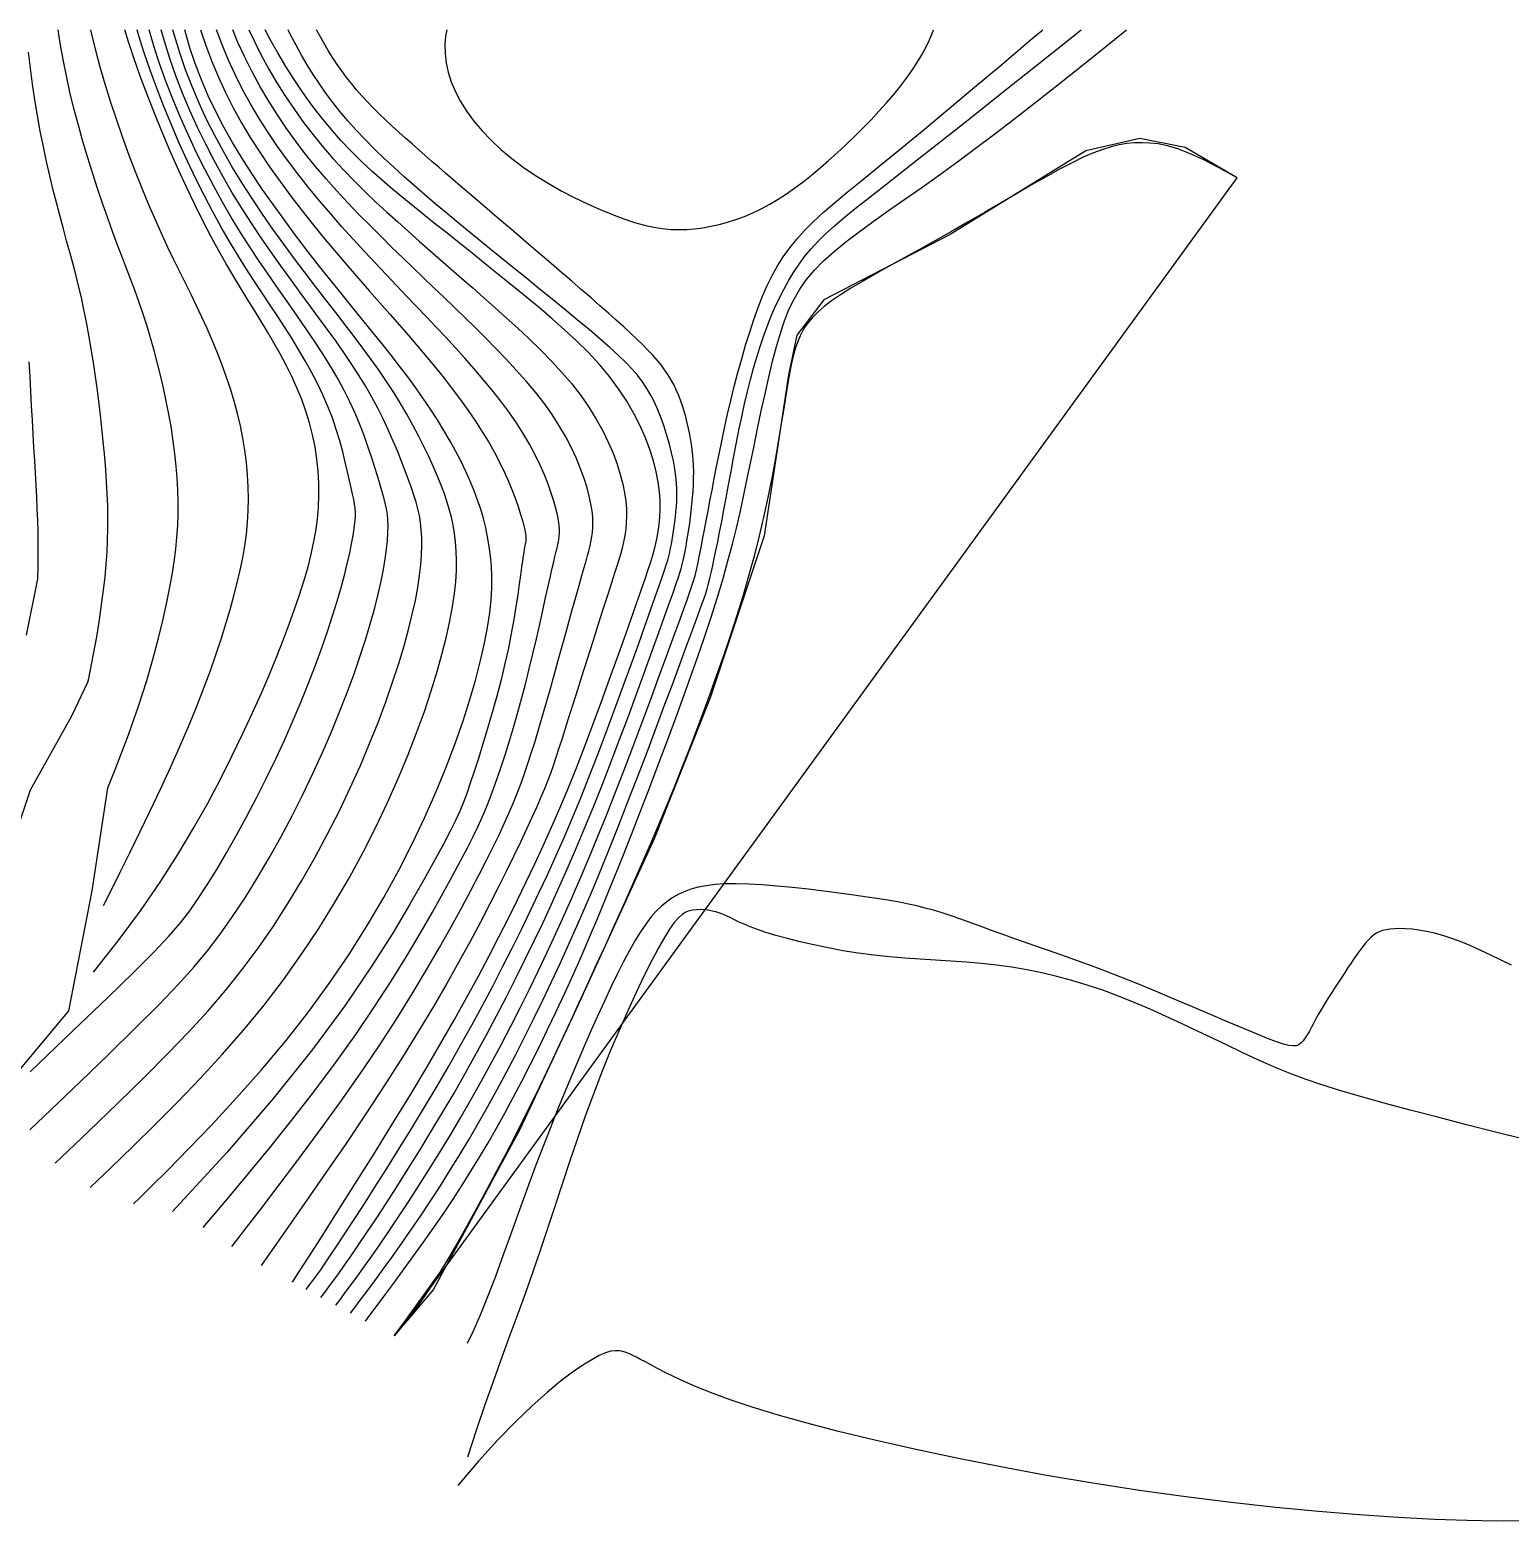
# Model space of a CAD drawing. Header units: metres. Extents: x -2219 to 517, y -3078 to 398.
# Drawn here: x 382 to 449.6, y 330.3 to 398.4 of the extents above; entities that cross this region are included whole.
import ezdxf

# ---------------------------------------------------------------- set-up
doc = ezdxf.new("R2010")
doc.units = ezdxf.units.M
doc.layers.add('TERRAIN_CONTOUR_1M', color=3, linetype='Continuous')
doc.layers.add('TERRAIN_CONTOUR_5M_SUPPLEMENT', color=4, linetype='Continuous')

msp = doc.modelspace()

# ---------------------------------------------------------------- linework, layer by layer
at = {"layer": 'TERRAIN_CONTOUR_1M'}
for points in [[(379.383, 348.324, 3), (383.79, 353.592, 3), (384.858, 359.073, 3), (385.57, 363.775, 3), (385.945, 364.697, 3), (386.514, 366.196, 3), (386.978, 367.514, 3), (387.351, 368.673, 3), (387.65, 369.696, 3), (387.89, 370.605, 3), (388.087, 371.424, 3), (388.254, 372.172, 3), (388.396, 372.862, 3), (388.513, 373.502, 3), (388.607, 374.101, 3), (388.679, 374.669, 3), (388.732, 375.216, 3), (388.766, 375.751, 3), (388.783, 376.282, 3), (388.784, 376.819, 3), (388.769, 377.362, 3), (388.74, 377.911, 3), (388.696, 378.468, 3), (388.637, 379.032, 3), (388.564, 379.603, 3), (388.476, 380.182, 3), (388.376, 380.768, 3), (388.261, 381.362, 3), (388.135, 381.96, 3), (387.997, 382.56, 3), (387.849, 383.156, 3), (387.692, 383.747, 3), (387.527, 384.328, 3), (387.355, 384.895, 3), (387.178, 385.446, 3), (386.995, 385.978, 3), (386.808, 386.498, 3), (386.616, 387.012, 3), (386.418, 387.529, 3), (386.215, 388.057, 3), (386.007, 388.603, 3), (385.792, 389.174, 3), (385.572, 389.778, 3), (385.345, 390.422, 3), (385.116, 391.1, 3), (384.886, 391.806, 3), (384.66, 392.534, 3), (384.44, 393.279, 3), (384.229, 394.032, 3), (384.03, 394.789, 3), (383.846, 395.543, 3), (383.681, 396.289, 3), (383.533, 397.032, 3), (383.402, 397.776, 3), (383.309, 398.382, 3)], [(382.016, 348.172, 7), (383.957, 350.027, 7), (385.555, 351.562, 7), (386.86, 352.833, 7), (387.922, 353.892, 7), (388.788, 354.794, 7), (389.509, 355.594, 7), (390.132, 356.344, 7), (390.707, 357.1, 7), (391.274, 357.904, 7), (391.838, 358.758, 7), (392.395, 359.654, 7), (392.941, 360.582, 7), (393.473, 361.533, 7), (393.986, 362.499, 7), (394.477, 363.47, 7), (394.941, 364.437, 7), (395.377, 365.392, 7), (395.782, 366.329, 7), (396.157, 367.244, 7), (396.501, 368.132, 7), (396.814, 368.988, 7), (397.097, 369.807, 7), (397.348, 370.585, 7), (397.569, 371.316, 7), (397.758, 371.997, 7), (397.918, 372.627, 7), (398.05, 373.209, 7), (398.157, 373.743, 7), (398.239, 374.229, 7), (398.3, 374.67, 7), (398.341, 375.066, 7), (398.364, 375.418, 7), (398.371, 375.729, 7), (398.362, 376.009, 7), (398.337, 376.269, 7), (398.298, 376.52, 7), (398.243, 376.773, 7), (398.174, 377.039, 7), (398.09, 377.33, 7), (397.992, 377.658, 7), (397.881, 378.029, 7), (397.754, 378.441, 7), (397.612, 378.887, 7), (397.452, 379.361, 7), (397.275, 379.857, 7), (397.078, 380.367, 7), (396.862, 380.885, 7), (396.624, 381.406, 7), (396.364, 381.923, 7), (396.084, 382.437, 7), (395.784, 382.951, 7), (395.466, 383.466, 7), (395.131, 383.984, 7), (394.782, 384.507, 7), (394.419, 385.038, 7), (394.044, 385.577, 7), (393.658, 386.128, 7), (393.263, 386.692, 7), (392.862, 387.272, 7), (392.455, 387.871, 7), (392.045, 388.491, 7), (391.634, 389.136, 7), (391.223, 389.807, 7), (390.815, 390.508, 7), (390.411, 391.239, 7), (390.014, 391.996, 7), (389.627, 392.775, 7), (389.254, 393.57, 7), (388.897, 394.376, 7), (388.56, 395.186, 7), (388.245, 395.997, 7), (387.956, 396.802, 7), (387.695, 397.597, 7), (387.461, 398.383, 7)], [(382.024, 350.813, 6), (383.998, 352.7, 6), (385.554, 354.195, 6), (386.758, 355.366, 6), (387.672, 356.28, 6), (388.361, 357.006, 6), (388.887, 357.609, 6), (389.314, 358.158, 6), (389.706, 358.72, 6), (390.115, 359.349, 6), (390.546, 360.048, 6), (390.992, 360.806, 6), (391.448, 361.612, 6), (391.908, 362.455, 6), (392.364, 363.325, 6), (392.81, 364.211, 6), (393.241, 365.102, 6), (393.65, 365.988, 6), (394.037, 366.863, 6), (394.4, 367.724, 6), (394.738, 368.564, 6), (395.052, 369.379, 6), (395.34, 370.165, 6), (395.601, 370.916, 6), (395.835, 371.627, 6), (396.041, 372.294, 6), (396.221, 372.917, 6), (396.376, 373.492, 6), (396.507, 374.019, 6), (396.616, 374.497, 6), (396.704, 374.925, 6), (396.773, 375.301, 6), (396.823, 375.624, 6), (396.857, 375.896, 6), (396.874, 376.128, 6), (396.877, 376.334, 6), (396.865, 376.528, 6), (396.838, 376.725, 6), (396.799, 376.938, 6), (396.747, 377.182, 6), (396.683, 377.47, 6), (396.608, 377.814, 6), (396.519, 378.209, 6), (396.416, 378.647, 6), (396.297, 379.119, 6), (396.16, 379.618, 6), (396.002, 380.135, 6), (395.824, 380.663, 6), (395.622, 381.193, 6), (395.396, 381.719, 6), (395.147, 382.24, 6), (394.877, 382.758, 6), (394.59, 383.273, 6), (394.286, 383.788, 6), (393.969, 384.303, 6), (393.64, 384.819, 6), (393.301, 385.338, 6), (392.956, 385.861, 6), (392.603, 386.394, 6), (392.245, 386.94, 6), (391.88, 387.506, 6), (391.51, 388.096, 6), (391.135, 388.717, 6), (390.755, 389.372, 6), (390.371, 390.068, 6), (389.983, 390.806, 6), (389.596, 391.582, 6), (389.213, 392.386, 6), (388.838, 393.21, 6), (388.476, 394.046, 6), (388.13, 394.884, 6), (387.805, 395.716, 6), (387.505, 396.534, 6), (387.233, 397.332, 6), (386.989, 398.11, 6), (386.912, 398.382, 6)], [(383.167, 346.638, 8), (384.692, 348.096, 8), (386.044, 349.397, 8), (387.246, 350.57, 8), (388.316, 351.643, 8), (389.277, 352.642, 8), (390.149, 353.596, 8), (390.952, 354.532, 8), (391.708, 355.479, 8), (392.434, 356.458, 8), (393.131, 357.468, 8), (393.798, 358.502, 8), (394.434, 359.552, 8), (395.038, 360.612, 8), (395.608, 361.673, 8), (396.144, 362.729, 8), (396.642, 363.772, 8), (397.103, 364.796, 8), (397.527, 365.795, 8), (397.914, 366.765, 8), (398.263, 367.701, 8), (398.577, 368.597, 8), (398.854, 369.45, 8), (399.096, 370.254, 8), (399.303, 371.005, 8), (399.475, 371.699, 8), (399.614, 372.338, 8), (399.724, 372.926, 8), (399.806, 373.466, 8), (399.862, 373.961, 8), (399.896, 374.415, 8), (399.91, 374.831, 8), (399.905, 375.212, 8), (399.885, 375.563, 8), (399.849, 375.891, 8), (399.798, 376.204, 8), (399.731, 376.511, 8), (399.647, 376.821, 8), (399.548, 377.14, 8), (399.433, 377.479, 8), (399.301, 377.845, 8), (399.153, 378.243, 8), (398.989, 378.673, 8), (398.807, 379.128, 8), (398.607, 379.604, 8), (398.39, 380.096, 8), (398.154, 380.599, 8), (397.9, 381.108, 8), (397.626, 381.619, 8), (397.333, 382.127, 8), (397.021, 382.635, 8), (396.69, 383.144, 8), (396.342, 383.659, 8), (395.977, 384.18, 8), (395.595, 384.712, 8), (395.198, 385.256, 8), (394.786, 385.816, 8), (394.36, 386.394, 8), (393.924, 386.989, 8), (393.479, 387.603, 8), (393.03, 388.236, 8), (392.58, 388.886, 8), (392.133, 389.555, 8), (391.691, 390.242, 8), (391.258, 390.947, 8), (390.838, 391.671, 8), (390.432, 392.411, 8), (390.042, 393.164, 8), (389.67, 393.93, 8), (389.319, 394.706, 8), (388.99, 395.489, 8), (388.685, 396.278, 8), (388.407, 397.07, 8), (388.156, 397.863, 8), (388.009, 398.382, 8)], [(384.762, 345.528, 9), (385.724, 346.449, 9), (386.721, 347.411, 9), (387.739, 348.411, 9), (388.766, 349.446, 9), (389.789, 350.511, 9), (390.796, 351.604, 9), (391.774, 352.721, 9), (392.709, 353.859, 9), (393.593, 355.013, 9), (394.423, 356.178, 9), (395.201, 357.35, 9), (395.927, 358.522, 9), (396.604, 359.69, 9), (397.231, 360.847, 9), (397.81, 361.988, 9), (398.343, 363.107, 9), (398.83, 364.2, 9), (399.272, 365.261, 9), (399.671, 366.286, 9), (400.026, 367.269, 9), (400.339, 368.206, 9), (400.612, 369.093, 9), (400.844, 369.924, 9), (401.036, 370.694, 9), (401.191, 371.402, 9), (401.311, 372.049, 9), (401.397, 372.644, 9), (401.455, 373.19, 9), (401.485, 373.693, 9), (401.492, 374.16, 9), (401.478, 374.596, 9), (401.447, 375.006, 9), (401.399, 375.396, 9), (401.337, 375.772, 9), (401.258, 376.139, 9), (401.164, 376.503, 9), (401.052, 376.869, 9), (400.923, 377.242, 9), (400.776, 377.628, 9), (400.61, 378.032, 9), (400.426, 378.458, 9), (400.223, 378.905, 9), (400.002, 379.368, 9), (399.763, 379.846, 9), (399.505, 380.335, 9), (399.23, 380.831, 9), (398.938, 381.331, 9), (398.628, 381.832, 9), (398.301, 382.331, 9), (397.958, 382.832, 9), (397.597, 383.338, 9), (397.218, 383.851, 9), (396.822, 384.376, 9), (396.409, 384.916, 9), (395.978, 385.475, 9), (395.529, 386.055, 9), (395.063, 386.66, 9), (394.584, 387.287, 9), (394.096, 387.935, 9), (393.605, 388.6, 9), (393.115, 389.281, 9), (392.632, 389.974, 9), (392.159, 390.677, 9), (391.702, 391.387, 9), (391.265, 392.103, 9), (390.85, 392.825, 9), (390.457, 393.554, 9), (390.087, 394.29, 9), (389.741, 395.036, 9), (389.42, 395.792, 9), (389.126, 396.559, 9), (388.858, 397.338, 9), (388.617, 398.129, 9), (388.55, 398.382, 9)], [(385.383, 358.4, 4), (385.741, 359.115, 4), (386.145, 359.925, 4), (386.582, 360.81, 4), (387.042, 361.75, 4), (387.512, 362.726, 4), (387.98, 363.717, 4), (388.435, 364.702, 4), (388.864, 365.664, 4), (389.259, 366.583, 4), (389.618, 367.46, 4), (389.944, 368.296, 4), (390.24, 369.092, 4), (390.507, 369.85, 4), (390.748, 370.572, 4), (390.964, 371.26, 4), (391.158, 371.915, 4), (391.333, 372.54, 4), (391.487, 373.138, 4), (391.621, 373.715, 4), (391.735, 374.275, 4), (391.829, 374.822, 4), (391.902, 375.361, 4), (391.954, 375.897, 4), (391.986, 376.433, 4), (391.998, 376.975, 4), (391.988, 377.522, 4), (391.958, 378.073, 4), (391.907, 378.628, 4), (391.836, 379.187, 4), (391.744, 379.748, 4), (391.631, 380.31, 4), (391.498, 380.874, 4), (391.344, 381.438, 4), (391.172, 382.001, 4), (390.984, 382.562, 4), (390.781, 383.119, 4), (390.566, 383.669, 4), (390.341, 384.213, 4), (390.108, 384.748, 4), (389.868, 385.272, 4), (389.624, 385.787, 4), (389.376, 386.297, 4), (389.122, 386.81, 4), (388.862, 387.335, 4), (388.595, 387.879, 4), (388.321, 388.45, 4), (388.04, 389.055, 4), (387.749, 389.703, 4), (387.451, 390.398, 4), (387.147, 391.134, 4), (386.842, 391.902, 4), (386.541, 392.692, 4), (386.247, 393.497, 4), (385.964, 394.307, 4), (385.697, 395.112, 4), (385.45, 395.905, 4), (385.226, 396.678, 4), (385.025, 397.434, 4), (384.846, 398.182, 4), (384.804, 398.382, 4)], [(389.811, 398.382, 11), (390.044, 397.674, 11), (390.319, 396.937, 11), (390.62, 396.218, 11), (390.946, 395.515, 11), (391.298, 394.824, 11), (391.676, 394.142, 11), (392.079, 393.468, 11), (392.507, 392.797, 11), (392.96, 392.128, 11), (393.437, 391.458, 11), (393.934, 390.79, 11), (394.445, 390.127, 11), (394.966, 389.472, 11), (395.489, 388.83, 11), (396.012, 388.204, 11), (396.527, 387.598, 11), (397.03, 387.014, 11), (397.517, 386.455, 11), (397.987, 385.919, 11), (398.442, 385.401, 11), (398.883, 384.898, 11), (399.312, 384.407, 11), (399.729, 383.922, 11), (400.136, 383.441, 11), (400.533, 382.96, 11), (400.923, 382.475, 11), (401.302, 381.987, 11), (401.668, 381.498, 11), (402.02, 381.009, 11), (402.354, 380.522, 11), (402.669, 380.038, 11), (402.962, 379.559, 11), (403.231, 379.086, 11), (403.474, 378.621, 11), (403.691, 378.168, 11), (403.883, 377.733, 11), (404.052, 377.319, 11), (404.197, 376.932, 11), (404.32, 376.577, 11), (404.421, 376.257, 11), (404.502, 375.979, 11), (404.564, 375.744, 11), (404.608, 375.55, 11), (404.637, 375.392, 11), (404.653, 375.264, 11), (404.659, 375.161, 11), (404.658, 375.078, 11), (404.651, 375.01, 11), (404.642, 374.952, 11), (404.631, 374.898, 11), (404.619, 374.839, 11), (404.604, 374.765, 11), (404.586, 374.668, 11), (404.564, 374.537, 11), (404.537, 374.364, 11), (404.504, 374.138, 11), (404.465, 373.85, 11), (404.417, 373.494, 11), (404.36, 373.071, 11), (404.291, 372.588, 11), (404.208, 372.049, 11), (404.11, 371.46, 11), (403.995, 370.827, 11), (403.86, 370.155, 11), (403.704, 369.449, 11), (403.526, 368.716, 11), (403.331, 367.969, 11), (403.124, 367.222, 11), (402.912, 366.489, 11), (402.699, 365.785, 11), (402.493, 365.123, 11), (402.299, 364.518, 11), (402.122, 363.984, 11), (401.965, 363.526, 11), (401.814, 363.117, 11), (401.649, 362.718, 11), (401.453, 362.293, 11), (401.208, 361.804, 11), (400.896, 361.214, 11), (400.497, 360.487, 11), (399.994, 359.584, 11), (399.366, 358.474, 11), (398.58, 357.148, 11), (397.599, 355.602, 11), (396.389, 353.833, 11), (394.913, 351.835, 11), (393.135, 349.607, 11), (391.02, 347.144, 11), (388.532, 344.442, 11)], [(389.922, 343.7, 12), (390.099, 343.906, 12), (390.539, 344.422, 12), (391.194, 345.198, 12), (392.013, 346.184, 12), (392.949, 347.331, 12), (393.953, 348.587, 12), (394.975, 349.903, 12), (395.968, 351.23, 12), (396.891, 352.523, 12), (397.737, 353.768, 12), (398.508, 354.957, 12), (399.207, 356.081, 12), (399.834, 357.132, 12), (400.393, 358.101, 12), (400.885, 358.981, 12), (401.312, 359.763, 12), (401.676, 360.444, 12), (401.987, 361.036, 12), (402.252, 361.559, 12), (402.48, 362.031, 12), (402.679, 362.47, 12), (402.86, 362.894, 12), (403.029, 363.321, 12), (403.196, 363.771, 12), (403.368, 364.256, 12), (403.545, 364.779, 12), (403.726, 365.335, 12), (403.909, 365.922, 12), (404.093, 366.536, 12), (404.277, 367.175, 12), (404.459, 367.836, 12), (404.638, 368.515, 12), (404.812, 369.207, 12), (404.98, 369.902, 12), (405.141, 370.588, 12), (405.292, 371.252, 12), (405.433, 371.88, 12), (405.561, 372.462, 12), (405.676, 372.985, 12), (405.776, 373.435, 12), (405.86, 373.805, 12), (405.929, 374.102, 12), (405.985, 374.338, 12), (406.031, 374.525, 12), (406.067, 374.675, 12), (406.097, 374.798, 12), (406.121, 374.908, 12), (406.143, 375.015, 12), (406.163, 375.13, 12), (406.178, 375.259, 12), (406.187, 375.405, 12), (406.187, 375.572, 12), (406.173, 375.765, 12), (406.144, 375.987, 12), (406.097, 376.242, 12), (406.029, 376.535, 12), (405.937, 376.868, 12), (405.821, 377.237, 12), (405.678, 377.638, 12), (405.508, 378.066, 12), (405.311, 378.516, 12), (405.085, 378.984, 12), (404.829, 379.465, 12), (404.543, 379.953, 12), (404.225, 380.446, 12), (403.88, 380.94, 12), (403.511, 381.436, 12), (403.122, 381.93, 12), (402.716, 382.423, 12), (402.297, 382.912, 12), (401.869, 383.396, 12), (401.436, 383.875, 12), (401.001, 384.347, 12), (400.563, 384.815, 12), (400.121, 385.283, 12), (399.672, 385.753, 12), (399.216, 386.23, 12), (398.751, 386.717, 12), (398.276, 387.217, 12), (397.788, 387.734, 12), (397.288, 388.27, 12), (396.779, 388.824, 12), (396.265, 389.394, 12), (395.751, 389.979, 12), (395.24, 390.577, 12), (394.738, 391.186, 12), (394.248, 391.804, 12), (393.774, 392.428, 12), (393.321, 393.059, 12), (392.89, 393.696, 12), (392.481, 394.342, 12), (392.094, 394.997, 12), (391.73, 395.663, 12), (391.389, 396.342, 12), (391.072, 397.035, 12), (390.779, 397.743, 12), (390.542, 398.382, 12)], [(391.238, 342.846, 13), (391.458, 343.126, 13), (391.913, 343.711, 13), (392.56, 344.55, 13), (393.353, 345.59, 13), (394.248, 346.779, 13), (395.2, 348.066, 13), (396.165, 349.399, 13), (397.097, 350.726, 13), (397.961, 352.003, 13), (398.751, 353.219, 13), (399.472, 354.373, 13), (400.127, 355.462, 13), (400.72, 356.483, 13), (401.254, 357.435, 13), (401.734, 358.314, 13), (402.162, 359.119, 13), (402.543, 359.849, 13), (402.881, 360.511, 13), (403.181, 361.114, 13), (403.448, 361.667, 13), (403.685, 362.179, 13), (403.898, 362.659, 13), (404.091, 363.115, 13), (404.27, 363.558, 13), (404.437, 363.995, 13), (404.597, 364.434, 13), (404.752, 364.885, 13), (404.907, 365.354, 13), (405.063, 365.851, 13), (405.223, 366.382, 13), (405.392, 366.956, 13), (405.572, 367.58, 13), (405.764, 368.259, 13), (405.966, 368.978, 13), (406.171, 369.716, 13), (406.376, 370.454, 13), (406.575, 371.173, 13), (406.763, 371.854, 13), (406.936, 372.475, 13), (407.088, 373.019, 13), (407.215, 373.472, 13), (407.32, 373.84, 13), (407.406, 374.139, 13), (407.475, 374.383, 13), (407.53, 374.584, 13), (407.575, 374.758, 13), (407.612, 374.918, 13), (407.644, 375.078, 13), (407.674, 375.251, 13), (407.699, 375.44, 13), (407.715, 375.649, 13), (407.72, 375.881, 13), (407.71, 376.138, 13), (407.681, 376.424, 13), (407.631, 376.741, 13), (407.556, 377.092, 13), (407.454, 377.478, 13), (407.322, 377.897, 13), (407.159, 378.343, 13), (406.965, 378.812, 13), (406.739, 379.299, 13), (406.479, 379.8, 13), (406.184, 380.308, 13), (405.854, 380.821, 13), (405.489, 381.333, 13), (405.091, 381.843, 13), (404.668, 382.349, 13), (404.223, 382.851, 13), (403.763, 383.347, 13), (403.292, 383.837, 13), (402.816, 384.318, 13), (402.339, 384.79, 13), (401.867, 385.253, 13), (401.397, 385.708, 13), (400.929, 386.158, 13), (400.461, 386.608, 13), (399.99, 387.059, 13), (399.515, 387.515, 13), (399.035, 387.979, 13), (398.547, 388.453, 13), (398.05, 388.941, 13), (397.547, 389.443, 13), (397.041, 389.958, 13), (396.536, 390.486, 13), (396.035, 391.028, 13), (395.541, 391.582, 13), (395.058, 392.149, 13), (394.588, 392.729, 13), (394.136, 393.321, 13), (393.701, 393.925, 13), (393.285, 394.542, 13), (392.889, 395.171, 13), (392.513, 395.812, 13), (392.158, 396.466, 13), (391.825, 397.132, 13), (391.515, 397.811, 13), (391.277, 398.382, 13)], [(392.016, 398.382, 14), (392.25, 397.88, 14), (392.578, 397.23, 14), (392.927, 396.59, 14), (393.296, 395.961, 14), (393.684, 395.344, 14), (394.09, 394.741, 14), (394.512, 394.154, 14), (394.95, 393.583, 14), (395.402, 393.029, 14), (395.868, 392.495, 14), (396.344, 391.979, 14), (396.83, 391.479, 14), (397.321, 390.993, 14), (397.817, 390.522, 14), (398.315, 390.062, 14), (398.811, 389.613, 14), (399.305, 389.173, 14), (399.794, 388.741, 14), (400.28, 388.313, 14), (400.764, 387.888, 14), (401.25, 387.463, 14), (401.738, 387.034, 14), (402.232, 386.6, 14), (402.732, 386.158, 14), (403.243, 385.705, 14), (403.763, 385.24, 14), (404.288, 384.761, 14), (404.811, 384.272, 14), (405.325, 383.772, 14), (405.825, 383.262, 14), (406.302, 382.745, 14), (406.752, 382.22, 14), (407.166, 381.688, 14), (407.54, 381.152, 14), (407.873, 380.615, 14), (408.166, 380.083, 14), (408.422, 379.559, 14), (408.64, 379.049, 14), (408.822, 378.557, 14), (408.97, 378.089, 14), (409.084, 377.648, 14), (409.165, 377.239, 14), (409.218, 376.86, 14), (409.246, 376.511, 14), (409.253, 376.189, 14), (409.243, 375.893, 14), (409.219, 375.621, 14), (409.185, 375.371, 14), (409.145, 375.142, 14), (409.102, 374.928, 14), (409.053, 374.718, 14), (408.993, 374.494, 14), (408.919, 374.24, 14), (408.827, 373.94, 14), (408.712, 373.578, 14), (408.571, 373.138, 14), (408.399, 372.604, 14), (408.195, 371.966, 14), (407.965, 371.245, 14), (407.717, 370.466, 14), (407.46, 369.657, 14), (407.202, 368.844, 14), (406.951, 368.053, 14), (406.716, 367.311, 14), (406.506, 366.646, 14), (406.325, 366.075, 14), (406.17, 365.588, 14), (406.032, 365.165, 14), (405.904, 364.787, 14), (405.779, 364.435, 14), (405.649, 364.09, 14), (405.506, 363.733, 14), (405.343, 363.345, 14), (405.154, 362.909, 14), (404.937, 362.423, 14), (404.691, 361.887, 14), (404.416, 361.302, 14), (404.111, 360.668, 14), (403.776, 359.985, 14), (403.41, 359.254, 14), (403.013, 358.475, 14), (402.583, 357.647, 14), (402.115, 356.768, 14), (401.606, 355.835, 14), (401.047, 354.843, 14), (400.436, 353.789, 14), (399.765, 352.67, 14), (399.031, 351.482, 14), (398.226, 350.222, 14), (397.354, 348.895, 14), (396.448, 347.545, 14), (395.548, 346.227, 14), (394.696, 344.994, 14), (393.931, 343.898, 14), (393.296, 342.995, 14), (392.83, 342.337, 14), (392.574, 341.978, 14)], [(394.627, 340.875, 16), (394.789, 341.09, 16), (394.948, 341.302, 16), (395.112, 341.527, 16), (395.293, 341.78, 16), (395.5, 342.078, 16), (395.744, 342.436, 16), (396.034, 342.87, 16), (396.381, 343.395, 16), (396.792, 344.023, 16), (397.258, 344.743, 16), (397.769, 345.541, 16), (398.314, 346.4, 16), (398.881, 347.306, 16), (399.459, 348.243, 16), (400.038, 349.197, 16), (400.606, 350.152, 16), (401.153, 351.095, 16), (401.68, 352.025, 16), (402.187, 352.94, 16), (402.674, 353.842, 16), (403.144, 354.73, 16), (403.596, 355.605, 16), (404.032, 356.466, 16), (404.453, 357.313, 16), (404.86, 358.148, 16), (405.256, 358.978, 16), (405.643, 359.811, 16), (406.025, 360.654, 16), (406.403, 361.516, 16), (406.781, 362.405, 16), (407.163, 363.328, 16), (407.549, 364.294, 16), (407.943, 365.305, 16), (408.337, 366.345, 16), (408.727, 367.389, 16), (409.104, 368.416, 16), (409.462, 369.403, 16), (409.794, 370.327, 16), (410.093, 371.166, 16), (410.353, 371.896, 16), (410.567, 372.502, 16), (410.741, 372.994, 16), (410.878, 373.39, 16), (410.986, 373.708, 16), (411.069, 373.963, 16), (411.133, 374.174, 16), (411.183, 374.359, 16), (411.226, 374.533, 16), (411.265, 374.713, 16), (411.301, 374.899, 16), (411.336, 375.093, 16), (411.368, 375.293, 16), (411.399, 375.499, 16), (411.428, 375.712, 16), (411.456, 375.929, 16), (411.483, 376.152, 16), (411.508, 376.381, 16), (411.53, 376.617, 16), (411.546, 376.862, 16), (411.554, 377.121, 16), (411.552, 377.395, 16), (411.537, 377.688, 16), (411.507, 378.001, 16), (411.46, 378.337, 16), (411.395, 378.699, 16), (411.311, 379.079, 16), (411.211, 379.472, 16), (411.097, 379.87, 16), (410.969, 380.267, 16), (410.831, 380.656, 16), (410.682, 381.03, 16), (410.526, 381.382, 16), (410.362, 381.707, 16), (410.185, 382.012, 16), (409.988, 382.306, 16), (409.766, 382.595, 16), (409.511, 382.889, 16), (409.217, 383.196, 16), (408.877, 383.523, 16), (408.486, 383.881, 16), (408.038, 384.274, 16), (407.542, 384.697, 16), (407.007, 385.145, 16), (406.444, 385.611, 16), (405.862, 386.086, 16), (405.271, 386.566, 16), (404.682, 387.042, 16), (404.104, 387.508, 16), (403.545, 387.958, 16), (403.005, 388.395, 16), (402.482, 388.82, 16), (401.973, 389.236, 16), (401.476, 389.646, 16), (400.988, 390.052, 16), (400.507, 390.457, 16), (400.03, 390.865, 16), (399.556, 391.276, 16), (399.087, 391.69, 16), (398.626, 392.108, 16), (398.175, 392.529, 16), (397.738, 392.951, 16), (397.316, 393.375, 16), (396.914, 393.798, 16), (396.533, 394.222, 16), (396.177, 394.645, 16), (395.842, 395.068, 16), (395.527, 395.493, 16), (395.231, 395.92, 16), (394.949, 396.351, 16), (394.681, 396.787, 16), (394.424, 397.228, 16), (394.176, 397.676, 16), (393.935, 398.131, 16), (393.807, 398.382, 16)], [(395.303, 340.515, 17), (395.475, 340.742, 17), (395.666, 340.996, 17), (395.878, 341.284, 17), (396.116, 341.612, 17), (396.384, 341.988, 17), (396.685, 342.418, 17), (397.022, 342.91, 17), (397.4, 343.472, 17), (397.821, 344.107, 17), (398.278, 344.808, 17), (398.765, 345.565, 17), (399.274, 346.369, 17), (399.797, 347.208, 17), (400.328, 348.075, 17), (400.857, 348.957, 17), (401.379, 349.846, 17), (401.887, 350.733, 17), (402.379, 351.616, 17), (402.857, 352.495, 17), (403.321, 353.368, 17), (403.771, 354.235, 17), (404.208, 355.096, 17), (404.632, 355.949, 17), (405.043, 356.795, 17), (405.443, 357.635, 17), (405.833, 358.473, 17), (406.217, 359.318, 17), (406.597, 360.176, 17), (406.976, 361.056, 17), (407.357, 361.965, 17), (407.742, 362.909, 17), (408.135, 363.897, 17), (408.536, 364.931, 17), (408.939, 365.992, 17), (409.338, 367.056, 17), (409.724, 368.101, 17), (410.09, 369.101, 17), (410.429, 370.034, 17), (410.733, 370.876, 17), (410.994, 371.603, 17), (411.208, 372.199, 17), (411.378, 372.677, 17), (411.511, 373.056, 17), (411.613, 373.356, 17), (411.691, 373.596, 17), (411.75, 373.797, 17), (411.798, 373.978, 17), (411.841, 374.16, 17), (411.883, 374.357, 17), (411.926, 374.573, 17), (411.97, 374.804, 17), (412.013, 375.05, 17), (412.056, 375.309, 17), (412.097, 375.577, 17), (412.137, 375.855, 17), (412.175, 376.139, 17), (412.21, 376.428, 17), (412.242, 376.721, 17), (412.27, 377.016, 17), (412.292, 377.314, 17), (412.309, 377.612, 17), (412.318, 377.909, 17), (412.32, 378.205, 17), (412.313, 378.499, 17), (412.296, 378.789, 17), (412.27, 379.075, 17), (412.236, 379.358, 17), (412.194, 379.637, 17), (412.145, 379.911, 17), (412.089, 380.182, 17), (412.026, 380.448, 17), (411.958, 380.71, 17), (411.885, 380.968, 17), (411.805, 381.221, 17), (411.719, 381.469, 17), (411.624, 381.713, 17), (411.521, 381.953, 17), (411.407, 382.188, 17), (411.282, 382.418, 17), (411.145, 382.644, 17), (410.995, 382.865, 17), (410.83, 383.085, 17), (410.649, 383.305, 17), (410.45, 383.53, 17), (410.231, 383.762, 17), (409.991, 384.004, 17), (409.728, 384.258, 17), (409.44, 384.529, 17), (409.126, 384.817, 17), (408.788, 385.124, 17), (408.425, 385.448, 17), (408.04, 385.789, 17), (407.633, 386.146, 17), (407.205, 386.519, 17), (406.757, 386.906, 17), (406.291, 387.307, 17), (405.809, 387.721, 17), (405.315, 388.144, 17), (404.816, 388.57, 17), (404.318, 388.995, 17), (403.827, 389.413, 17), (403.349, 389.82, 17), (402.892, 390.21, 17), (402.459, 390.579, 17), (402.057, 390.923, 17), (401.682, 391.245, 17), (401.33, 391.547, 17), (400.997, 391.835, 17), (400.679, 392.111, 17), (400.37, 392.379, 17), (400.067, 392.643, 17), (399.766, 392.907, 17), (399.463, 393.173, 17), (399.158, 393.443, 17), (398.855, 393.715, 17), (398.555, 393.989, 17), (398.26, 394.264, 17), (397.972, 394.54, 17), (397.693, 394.816, 17), (397.426, 395.093, 17), (397.171, 395.369, 17), (396.929, 395.646, 17), (396.696, 395.927, 17), (396.472, 396.212, 17), (396.256, 396.505, 17), (396.045, 396.807, 17), (395.838, 397.119, 17), (395.635, 397.445, 17), (395.433, 397.784, 17), (395.233, 398.134, 17), (395.098, 398.382, 17)], [(395.979, 340.154, 18), (396.161, 340.395, 18), (396.383, 340.691, 18), (396.644, 341.041, 18), (396.939, 341.444, 18), (397.267, 341.897, 18), (397.625, 342.4, 18), (398.01, 342.951, 18), (398.419, 343.549, 18), (398.85, 344.19, 18), (399.299, 344.872, 18), (399.761, 345.589, 18), (400.234, 346.337, 18), (400.714, 347.111, 18), (401.196, 347.906, 18), (401.676, 348.717, 18), (402.152, 349.541, 18), (402.62, 350.372, 18), (403.078, 351.208, 18), (403.528, 352.049, 18), (403.968, 352.894, 18), (404.399, 353.74, 18), (404.82, 354.587, 18), (405.232, 355.433, 18), (405.633, 356.278, 18), (406.026, 357.121, 18), (406.411, 357.967, 18), (406.791, 358.824, 18), (407.169, 359.698, 18), (407.549, 360.596, 18), (407.932, 361.524, 18), (408.322, 362.491, 18), (408.72, 363.501, 18), (409.129, 364.557, 18), (409.541, 365.639, 18), (409.949, 366.723, 18), (410.344, 367.785, 18), (410.718, 368.799, 18), (411.064, 369.741, 18), (411.373, 370.586, 18), (411.636, 371.311, 18), (411.849, 371.897, 18), (412.016, 372.36, 18), (412.144, 372.721, 18), (412.24, 373.003, 18), (412.313, 373.229, 18), (412.368, 373.42, 18), (412.414, 373.598, 18), (412.458, 373.786, 18), (412.505, 374.002, 18), (412.557, 374.251, 18), (412.614, 374.531, 18), (412.677, 374.843, 18), (412.744, 375.186, 18), (412.816, 375.562, 18), (412.894, 375.968, 18), (412.976, 376.407, 18), (413.064, 376.876, 18), (413.158, 377.374, 18), (413.258, 377.898, 18), (413.365, 378.447, 18), (413.479, 379.017, 18), (413.6, 379.606, 18), (413.73, 380.212, 18), (413.869, 380.832, 18), (414.017, 381.462, 18), (414.174, 382.099, 18), (414.339, 382.736, 18), (414.512, 383.367, 18), (414.691, 383.985, 18), (414.877, 384.587, 18), (415.069, 385.165, 18), (415.266, 385.713, 18), (415.468, 386.228, 18), (415.679, 386.713, 18), (415.904, 387.171, 18), (416.146, 387.607, 18), (416.411, 388.027, 18), (416.702, 388.434, 18), (417.024, 388.832, 18), (417.381, 389.227, 18), (417.779, 389.624, 18), (418.229, 390.038, 18), (418.743, 390.482, 18), (419.331, 390.973, 18), (420.006, 391.525, 18), (420.78, 392.153, 18), (421.665, 392.873, 18), (422.672, 393.699, 18), (423.807, 394.641, 18), (425.052, 395.683, 18), (426.384, 396.804, 18), (427.779, 397.983, 18), (428.251, 398.382, 18)], [(396.655, 339.794, 19), (396.847, 340.047, 19), (397.101, 340.385, 19), (397.409, 340.798, 19), (397.762, 341.276, 19), (398.151, 341.807, 19), (398.566, 342.383, 19), (398.998, 342.992, 19), (399.438, 343.625, 19), (399.879, 344.274, 19), (400.319, 344.936, 19), (400.757, 345.613, 19), (401.194, 346.306, 19), (401.63, 347.013, 19), (402.064, 347.737, 19), (402.496, 348.478, 19), (402.925, 349.235, 19), (403.353, 350.01, 19), (403.778, 350.8, 19), (404.198, 351.604, 19), (404.615, 352.419, 19), (405.026, 353.245, 19), (405.432, 354.078, 19), (405.831, 354.917, 19), (406.223, 355.76, 19), (406.608, 356.607, 19), (406.988, 357.461, 19), (407.365, 358.33, 19), (407.742, 359.22, 19), (408.122, 360.136, 19), (408.507, 361.084, 19), (408.901, 362.072, 19), (409.306, 363.104, 19), (409.722, 364.183, 19), (410.143, 365.287, 19), (410.56, 366.391, 19), (410.964, 367.469, 19), (411.347, 368.497, 19), (411.699, 369.448, 19), (412.012, 370.297, 19), (412.278, 371.018, 19), (412.49, 371.594, 19), (412.653, 372.042, 19), (412.777, 372.386, 19), (412.868, 372.651, 19), (412.935, 372.862, 19), (412.987, 373.042, 19), (413.031, 373.218, 19), (413.076, 373.412, 19), (413.129, 373.647, 19), (413.189, 373.925, 19), (413.258, 374.246, 19), (413.334, 374.609, 19), (413.416, 375.012, 19), (413.505, 375.456, 19), (413.6, 375.94, 19), (413.699, 376.462, 19), (413.803, 377.021, 19), (413.912, 377.61, 19), (414.025, 378.22, 19), (414.142, 378.844, 19), (414.262, 379.473, 19), (414.386, 380.099, 19), (414.513, 380.714, 19), (414.643, 381.309, 19), (414.776, 381.879, 19), (414.912, 382.423, 19), (415.053, 382.944, 19), (415.199, 383.444, 19), (415.35, 383.925, 19), (415.508, 384.39, 19), (415.674, 384.84, 19), (415.847, 385.278, 19), (416.03, 385.706, 19), (416.223, 386.124, 19), (416.428, 386.531, 19), (416.646, 386.926, 19), (416.879, 387.311, 19), (417.129, 387.683, 19), (417.396, 388.043, 19), (417.683, 388.39, 19), (417.993, 388.727, 19), (418.336, 389.065, 19), (418.726, 389.417, 19), (419.174, 389.798, 19), (419.694, 390.221, 19), (420.299, 390.701, 19), (421, 391.251, 19), (421.811, 391.885, 19), (422.74, 392.614, 19), (423.782, 393.434, 19), (424.927, 394.338, 19), (426.164, 395.318, 19), (427.484, 396.367, 19), (428.877, 397.479, 19), (430.005, 398.382, 19)], [(401.054, 398.382, 16), (400.997, 398.093, 16), (400.964, 397.709, 16), (400.972, 397.304, 16), (401.022, 396.883, 16), (401.116, 396.449, 16), (401.256, 396.005, 16), (401.443, 395.557, 16), (401.679, 395.108, 16), (401.961, 394.66, 16), (402.289, 394.215, 16), (402.66, 393.776, 16), (403.072, 393.344, 16), (403.523, 392.922, 16), (404.012, 392.513, 16), (404.537, 392.117, 16), (405.094, 391.738, 16), (405.675, 391.378, 16), (406.271, 391.039, 16), (406.871, 390.723, 16), (407.468, 390.435, 16), (408.051, 390.175, 16), (408.61, 389.946, 16), (409.137, 389.752, 16), (409.624, 389.593, 16), (410.075, 389.469, 16), (410.495, 389.375, 16), (410.892, 389.312, 16), (411.272, 389.275, 16), (411.639, 389.262, 16), (412.001, 389.272, 16), (412.364, 389.302, 16), (412.732, 389.349, 16), (413.106, 389.414, 16), (413.484, 389.497, 16), (413.866, 389.6, 16), (414.25, 389.722, 16), (414.636, 389.864, 16), (415.021, 390.028, 16), (415.406, 390.213, 16), (415.79, 390.419, 16), (416.172, 390.647, 16), (416.554, 390.896, 16), (416.935, 391.164, 16), (417.318, 391.45, 16), (417.703, 391.755, 16), (418.09, 392.076, 16), (418.48, 392.414, 16), (418.873, 392.767, 16), (419.267, 393.132, 16), (419.658, 393.507, 16), (420.042, 393.89, 16), (420.417, 394.276, 16), (420.779, 394.664, 16), (421.125, 395.051, 16), (421.451, 395.434, 16), (421.754, 395.811, 16), (422.034, 396.18, 16), (422.29, 396.542, 16), (422.523, 396.895, 16), (422.73, 397.238, 16), (422.913, 397.572, 16), (423.071, 397.896, 16), (423.203, 398.209, 16), (423.264, 398.382, 16)], [(380.993, 360.555, 2), (382.05, 363.687, 2), (383.923, 367.034, 2), (384.664, 368.595, 2), (384.702, 368.769, 2), (384.91, 369.798, 2), (385.068, 370.673, 2), (385.191, 371.442, 2), (385.293, 372.146, 2), (385.379, 372.8, 2), (385.447, 373.412, 2), (385.501, 373.991, 2), (385.539, 374.544, 2), (385.565, 375.08, 2), (385.578, 375.606, 2), (385.579, 376.131, 2), (385.57, 376.662, 2), (385.551, 377.201, 2), (385.522, 377.749, 2), (385.484, 378.307, 2), (385.438, 378.877, 2), (385.384, 379.458, 2), (385.322, 380.053, 2), (385.253, 380.662, 2), (385.179, 381.286, 2), (385.097, 381.919, 2), (385.01, 382.557, 2), (384.917, 383.194, 2), (384.818, 383.824, 2), (384.713, 384.442, 2), (384.603, 385.042, 2), (384.487, 385.619, 2), (384.367, 386.169, 2), (384.241, 386.699, 2), (384.11, 387.214, 2), (383.975, 387.724, 2), (383.835, 388.235, 2), (383.692, 388.755, 2), (383.545, 389.292, 2), (383.394, 389.854, 2), (383.24, 390.445, 2), (383.085, 391.065, 2), (382.931, 391.71, 2), (382.779, 392.376, 2), (382.633, 393.06, 2), (382.493, 393.758, 2), (382.362, 394.466, 2), (382.243, 395.181, 2), (382.136, 395.901, 2), (382.041, 396.629, 2), (381.958, 397.37, 2)], [(437.131, 391.619, 21), (434.759, 393.018, 21), (432.679, 393.428, 21), (430.215, 392.854, 21), (424.022, 389.044, 21), (418.267, 386.054, 21), (417.035, 384.44, 21), (416.652, 382.635, 21), (415.543, 375.289, 21), (413.065, 367.885, 21), (410.523, 361.455, 21), (406.864, 353.483, 21), (404.402, 348.216, 21), (400.43, 340.858, 21), (399.075, 339.264, 21), (437.131, 391.619, 21), (436.301, 392.09, 21), (435.582, 392.46, 21), (434.96, 392.742, 21), (434.419, 392.947, 21), (433.946, 393.086, 21), (433.526, 393.172, 21), (433.145, 393.216, 21), (432.788, 393.23, 21), (432.443, 393.223, 21), (432.099, 393.193, 21), (431.749, 393.136, 21), (431.383, 393.049, 21), (430.993, 392.927, 21), (430.571, 392.767, 21), (430.107, 392.564, 21), (429.594, 392.315, 21), (429.025, 392.017, 21), (428.406, 391.676, 21), (427.745, 391.301, 21), (427.05, 390.898, 21), (426.33, 390.477, 21), (425.591, 390.046, 21), (424.844, 389.611, 21), (424.095, 389.18, 21), (423.353, 388.762, 21), (422.626, 388.358, 21), (421.921, 387.968, 21), (421.248, 387.595, 21), (420.613, 387.238, 21), (420.025, 386.9, 21), (419.492, 386.582, 21), (419.021, 386.283, 21), (418.618, 386.006, 21), (418.279, 385.747, 21), (417.997, 385.503, 21), (417.763, 385.272, 21), (417.571, 385.049, 21), (417.415, 384.834, 21), (417.285, 384.621, 21), (417.177, 384.408, 21), (417.082, 384.191, 21), (416.997, 383.961, 21), (416.92, 383.706, 21), (416.846, 383.418, 21), (416.774, 383.084, 21), (416.699, 382.696, 21), (416.619, 382.242, 21), (416.531, 381.711, 21), (416.432, 381.098, 21), (416.32, 380.409, 21), (416.195, 379.654, 21), (416.054, 378.845, 21), (415.897, 377.993, 21), (415.722, 377.107, 21), (415.529, 376.199, 21), (415.315, 375.279, 21), (415.08, 374.357, 21), (414.827, 373.436, 21), (414.558, 372.519, 21), (414.274, 371.606, 21), (413.98, 370.701, 21), (413.677, 369.804, 21), (413.367, 368.919, 21), (413.054, 368.047, 21), (412.74, 367.189, 21), (412.422, 366.342, 21), (412.1, 365.5, 21), (411.77, 364.658, 21), (411.43, 363.812, 21), (411.08, 362.956, 21), (410.716, 362.087, 21), (410.337, 361.198, 21), (409.942, 360.287, 21), (409.533, 359.36, 21), (409.116, 358.426, 21), (408.695, 357.493, 21), (408.275, 356.569, 21), (407.86, 355.662, 21), (407.455, 354.781, 21), (407.064, 353.934, 21), (406.69, 353.126, 21), (406.329, 352.351, 21), (405.976, 351.599, 21), (405.627, 350.862, 21), (405.274, 350.13, 21), (404.915, 349.393, 21), (404.542, 348.642, 21), (404.151, 347.867, 21), (403.738, 347.064, 21), (403.308, 346.242, 21), (402.868, 345.415, 21), (402.425, 344.597, 21), (401.985, 343.801, 21), (401.556, 343.041, 21), (401.143, 342.331, 21), (400.753, 341.685, 21), (398.642, 338.756, 21), (400.393, 341.114, 21), (400.062, 340.614, 21), (399.759, 340.178, 21), (399.485, 339.802, 21), (399.236, 339.477, 21), (399.014, 339.199, 21), (398.816, 338.961, 21), (398.642, 338.756, 21)], [(381.857, 370.745, 1), (382.382, 373.323, 1), (382.394, 373.88, 1), (382.4, 374.418, 1), (382.398, 374.943, 1), (382.39, 375.461, 1), (382.375, 375.98, 1), (382.356, 376.506, 1), (382.332, 377.041, 1), (382.304, 377.587, 1), (382.272, 378.147, 1), (382.239, 378.721, 1), (382.204, 379.313, 1), (382.167, 379.924, 1), (382.131, 380.556, 1), (382.096, 381.21, 1), (382.06, 381.878, 1), (382.023, 382.555, 1), (381.985, 383.232, 1)], [(449.649, 355.68, 22), (449.179, 355.913, 22), (448.71, 356.14, 22), (448.247, 356.358, 22), (447.794, 356.561, 22), (447.353, 356.745, 22), (446.927, 356.905, 22), (446.521, 357.037, 22), (446.135, 357.143, 22), (445.771, 357.224, 22), (445.43, 357.284, 22), (445.113, 357.323, 22), (444.821, 357.346, 22), (444.556, 357.353, 22), (444.319, 357.347, 22), (444.109, 357.331, 22), (443.925, 357.302, 22), (443.761, 357.261, 22), (443.615, 357.206, 22), (443.48, 357.137, 22), (443.355, 357.051, 22), (443.233, 356.948, 22), (443.113, 356.827, 22), (442.989, 356.688, 22), (442.862, 356.531, 22), (442.731, 356.358, 22), (442.596, 356.171, 22), (442.458, 355.973, 22), (442.317, 355.764, 22), (442.173, 355.546, 22), (442.025, 355.323, 22), (441.874, 355.094, 22), (441.721, 354.862, 22), (441.569, 354.628, 22), (441.418, 354.393, 22), (441.271, 354.159, 22), (441.128, 353.927, 22), (440.991, 353.699, 22), (440.862, 353.476, 22), (440.743, 353.259, 22), (440.631, 353.051, 22), (440.526, 352.855, 22), (440.426, 352.672, 22), (440.33, 352.506, 22), (440.235, 352.358, 22), (440.142, 352.232, 22), (440.047, 352.13, 22), (439.948, 352.053, 22), (439.832, 352.007, 22), (439.686, 351.994, 22), (439.496, 352.017, 22), (439.247, 352.081, 22), (438.926, 352.188, 22), (438.518, 352.342, 22), (438.01, 352.546, 22), (437.393, 352.803, 22), (436.686, 353.101, 22), (435.91, 353.43, 22), (435.09, 353.779, 22), (434.247, 354.136, 22), (433.407, 354.489, 22), (432.591, 354.826, 22), (431.823, 355.137, 22), (431.12, 355.412, 22), (430.479, 355.655, 22), (429.89, 355.87, 22), (429.342, 356.064, 22), (428.826, 356.243, 22), (428.333, 356.412, 22), (427.851, 356.577, 22), (427.373, 356.743, 22), (426.89, 356.916, 22), (426.404, 357.092, 22), (425.919, 357.27, 22), (425.439, 357.445, 22), (424.969, 357.616, 22), (424.513, 357.778, 22), (424.074, 357.929, 22), (423.657, 358.066, 22), (423.264, 358.186, 22), (422.884, 358.291, 22), (422.507, 358.385, 22), (422.12, 358.471, 22), (421.712, 358.551, 22), (421.269, 358.629, 22), (420.781, 358.708, 22), (420.236, 358.79, 22), (419.625, 358.878, 22), (418.962, 358.969, 22), (418.263, 359.06, 22), (417.545, 359.147, 22), (416.825, 359.226, 22), (416.119, 359.294, 22), (415.445, 359.347, 22), (414.819, 359.382, 22), (414.254, 359.396, 22), (413.748, 359.388, 22), (413.295, 359.359, 22), (412.889, 359.31, 22), (412.523, 359.239, 22), (412.191, 359.148, 22), (411.887, 359.037, 22), (411.605, 358.907, 22), (411.34, 358.756, 22), (411.087, 358.581, 22), (410.843, 358.378, 22), (410.605, 358.143, 22), (410.369, 357.871, 22), (410.131, 357.558, 22), (409.889, 357.199, 22), (409.639, 356.791, 22), (409.378, 356.329, 22), (409.107, 355.819, 22), (408.827, 355.265, 22), (408.54, 354.672, 22), (408.246, 354.045, 22), (407.947, 353.39, 22), (407.644, 352.712, 22), (407.338, 352.016, 22), (407.03, 351.306, 22), (406.72, 350.577, 22), (406.406, 349.825, 22), (406.087, 349.043, 22), (405.761, 348.227, 22), (405.428, 347.371, 22), (405.085, 346.47, 22), (404.732, 345.519, 22), (404.369, 344.516, 22), (404, 343.488, 22), (403.63, 342.462, 22), (403.266, 341.468, 22), (402.912, 340.537, 22), (402.575, 339.697, 22), (402.26, 338.978, 22), (401.973, 338.409, 22)], [(450.221, 347.732, 23), (448.92, 348.062, 23), (447.599, 348.4, 23), (446.291, 348.738, 23), (445.028, 349.07, 23), (443.842, 349.389, 23), (442.767, 349.69, 23), (441.824, 349.967, 23), (441.002, 350.225, 23), (440.275, 350.47, 23), (439.623, 350.709, 23), (439.021, 350.948, 23), (438.447, 351.193, 23), (437.878, 351.45, 23), (437.291, 351.726, 23), (436.667, 352.025, 23), (436.009, 352.343, 23), (435.324, 352.672, 23), (434.617, 353.007, 23), (433.895, 353.341, 23), (433.165, 353.667, 23), (432.434, 353.978, 23), (431.708, 354.269, 23), (430.992, 354.534, 23), (430.286, 354.772, 23), (429.588, 354.984, 23), (428.896, 355.171, 23), (428.208, 355.334, 23), (427.522, 355.473, 23), (426.836, 355.59, 23), (426.148, 355.685, 23), (425.457, 355.76, 23), (424.763, 355.819, 23), (424.066, 355.867, 23), (423.366, 355.91, 23), (422.663, 355.953, 23), (421.959, 356.002, 23), (421.252, 356.061, 23), (420.544, 356.136, 23), (419.836, 356.231, 23), (419.136, 356.344, 23), (418.453, 356.47, 23), (417.797, 356.606, 23), (417.176, 356.749, 23), (416.599, 356.894, 23), (416.077, 357.038, 23), (415.617, 357.178, 23), (415.227, 357.309, 23), (414.899, 357.432, 23), (414.623, 357.547, 23), (414.389, 357.653, 23), (414.188, 357.751, 23), (414.01, 357.84, 23), (413.843, 357.92, 23), (413.679, 357.992, 23), (413.51, 358.056, 23), (413.335, 358.11, 23), (413.156, 358.154, 23), (412.975, 358.187, 23), (412.795, 358.209, 23), (412.617, 358.217, 23), (412.443, 358.213, 23), (412.275, 358.194, 23), (412.114, 358.158, 23), (411.955, 358.095, 23), (411.792, 357.992, 23), (411.619, 357.839, 23), (411.431, 357.623, 23), (411.221, 357.332, 23), (410.983, 356.953, 23), (410.711, 356.476, 23), (410.402, 355.892, 23), (410.06, 355.209, 23), (409.693, 354.441, 23), (409.308, 353.6, 23), (408.912, 352.699, 23), (408.511, 351.75, 23), (408.113, 350.767, 23), (407.725, 349.763, 23), (407.353, 348.747, 23), (406.995, 347.726, 23), (406.648, 346.703, 23), (406.309, 345.682, 23), (405.976, 344.665, 23), (405.645, 343.658, 23), (405.314, 342.662, 23), (404.979, 341.682, 23), (404.638, 340.719, 23), (404.29, 339.759, 23), (403.934, 338.788, 23), (403.568, 337.79, 23), (403.192, 336.751, 23), (402.804, 335.654, 23), (402.404, 334.485, 23), (401.991, 333.228, 23)], [(450.193, 330.312, 24), (448.988, 330.299, 24), (447.636, 330.325, 24), (446.132, 330.381, 24), (444.487, 330.469, 24), (442.719, 330.588, 24), (440.847, 330.74, 24), (438.889, 330.926, 24), (436.861, 331.147, 24), (434.781, 331.405, 24), (432.669, 331.699, 24), (430.541, 332.03, 24), (428.425, 332.391, 24), (426.346, 332.776, 24), (424.33, 333.177, 24), (422.405, 333.585, 24), (420.596, 333.995, 24), (418.929, 334.398, 24), (417.432, 334.786, 24), (416.124, 335.155, 24), (414.994, 335.501, 24), (414.026, 335.825, 24), (413.203, 336.125, 24), (412.507, 336.403, 24), (411.923, 336.657, 24), (411.433, 336.887, 24), (411.019, 337.092, 24), (410.668, 337.273, 24), (410.368, 337.431, 24), (410.114, 337.567, 24), (409.896, 337.685, 24), (409.707, 337.785, 24), (409.539, 337.87, 24), (409.385, 337.941, 24), (409.237, 338.001, 24), (409.087, 338.049, 24), (408.926, 338.079, 24), (408.746, 338.083, 24), (408.539, 338.053, 24), (408.295, 337.98, 24), (408.005, 337.856, 24), (407.663, 337.672, 24), (407.258, 337.422, 24), (406.784, 337.096, 24), (406.24, 336.684, 24), (405.627, 336.179, 24), (404.945, 335.571, 24), (404.197, 334.85, 24), (403.383, 334.008, 24), (402.503, 333.035, 24), (401.559, 331.922, 24)]]:
    msp.add_polyline3d(points, dxfattribs=at)
at = {"layer": 'TERRAIN_CONTOUR_5M_SUPPLEMENT'}
for points in [[(384.923, 355.358, 5), (386.054, 356.79, 5), (387.065, 358.163, 5), (387.968, 359.477, 5), (388.773, 360.734, 5), (389.492, 361.936, 5), (390.136, 363.084, 5), (390.715, 364.18, 5), (391.241, 365.225, 5), (391.723, 366.221, 5), (392.165, 367.169, 5), (392.57, 368.071, 5), (392.938, 368.928, 5), (393.273, 369.742, 5), (393.577, 370.514, 5), (393.853, 371.245, 5), (394.101, 371.938, 5), (394.325, 372.594, 5), (394.524, 373.217, 5), (394.698, 373.814, 5), (394.847, 374.39, 5), (394.971, 374.95, 5), (395.07, 375.498, 5), (395.143, 376.041, 5), (395.19, 376.585, 5), (395.212, 377.132, 5), (395.207, 377.683, 5), (395.176, 378.235, 5), (395.119, 378.789, 5), (395.035, 379.342, 5), (394.924, 379.892, 5), (394.785, 380.439, 5), (394.62, 380.98, 5), (394.427, 381.514, 5), (394.21, 382.042, 5), (393.971, 382.564, 5), (393.713, 383.081, 5), (393.44, 383.592, 5), (393.155, 384.099, 5), (392.86, 384.601, 5), (392.559, 385.099, 5), (392.253, 385.595, 5), (391.943, 386.096, 5), (391.628, 386.608, 5), (391.305, 387.141, 5), (390.975, 387.701, 5), (390.636, 388.298, 5), (390.287, 388.937, 5), (389.927, 389.628, 5), (389.556, 390.374, 5), (389.178, 391.168, 5), (388.798, 391.997, 5), (388.421, 392.851, 5), (388.054, 393.716, 5), (387.7, 394.581, 5), (387.365, 395.436, 5), (387.054, 396.267, 5), (386.772, 397.066, 5), (386.518, 397.837, 5), (386.353, 398.382, 5)], [(386.741, 344.785, 10), (387.014, 345.048, 10), (387.56, 345.58, 10), (388.327, 346.342, 10), (389.264, 347.295, 10), (390.322, 348.4, 10), (391.449, 349.619, 10), (392.596, 350.911, 10), (393.711, 352.238, 10), (394.752, 353.567, 10), (395.715, 354.888, 10), (396.603, 356.198, 10), (397.42, 357.493, 10), (398.169, 358.768, 10), (398.853, 360.021, 10), (399.477, 361.247, 10), (400.044, 362.442, 10), (400.557, 363.604, 10), (401.018, 364.727, 10), (401.428, 365.806, 10), (401.789, 366.837, 10), (402.102, 367.815, 10), (402.369, 368.735, 10), (402.591, 369.593, 10), (402.77, 370.383, 10), (402.908, 371.104, 10), (403.007, 371.76, 10), (403.071, 372.361, 10), (403.104, 372.913, 10), (403.108, 373.425, 10), (403.088, 373.905, 10), (403.047, 374.36, 10), (402.988, 374.8, 10), (402.914, 375.23, 10), (402.824, 375.654, 10), (402.719, 376.075, 10), (402.597, 376.495, 10), (402.456, 376.917, 10), (402.297, 377.343, 10), (402.119, 377.776, 10), (401.919, 378.219, 10), (401.699, 378.672, 10), (401.458, 379.136, 10), (401.197, 379.609, 10), (400.918, 380.089, 10), (400.621, 380.574, 10), (400.306, 381.062, 10), (399.976, 381.553, 10), (399.63, 382.044, 10), (399.27, 382.535, 10), (398.895, 383.03, 10), (398.503, 383.531, 10), (398.094, 384.044, 10), (397.668, 384.572, 10), (397.222, 385.121, 10), (396.757, 385.693, 10), (396.272, 386.294, 10), (395.765, 386.926, 10), (395.244, 387.585, 10), (394.713, 388.267, 10), (394.18, 388.965, 10), (393.651, 389.676, 10), (393.131, 390.393, 10), (392.627, 391.112, 10), (392.146, 391.827, 10), (391.693, 392.535, 10), (391.268, 393.239, 10), (390.871, 393.943, 10), (390.503, 394.65, 10), (390.163, 395.366, 10), (389.85, 396.094, 10), (389.566, 396.839, 10), (389.309, 397.605, 10), (389.083, 398.382, 10)], [(394.002, 341.209, 15), (394.263, 341.614, 15), (394.717, 342.321, 15), (395.325, 343.271, 15), (396.05, 344.41, 15), (396.853, 345.68, 15), (397.697, 347.026, 15), (398.544, 348.391, 15), (399.355, 349.717, 15), (400.1, 350.961, 15), (400.78, 352.121, 15), (401.4, 353.205, 15), (401.968, 354.224, 15), (402.491, 355.186, 15), (402.977, 356.102, 15), (403.432, 356.98, 15), (403.863, 357.831, 15), (404.278, 358.662, 15), (404.679, 359.484, 15), (405.069, 360.305, 15), (405.452, 361.133, 15), (405.83, 361.977, 15), (406.206, 362.845, 15), (406.583, 363.747, 15), (406.964, 364.691, 15), (407.35, 365.68, 15), (407.736, 366.697, 15), (408.116, 367.722, 15), (408.484, 368.732, 15), (408.834, 369.705, 15), (409.159, 370.62, 15), (409.454, 371.455, 15), (409.711, 372.189, 15), (409.926, 372.805, 15), (410.104, 373.316, 15), (410.248, 373.741, 15), (410.363, 374.097, 15), (410.456, 374.403, 15), (410.531, 374.678, 15), (410.593, 374.939, 15), (410.647, 375.205, 15), (410.696, 375.491, 15), (410.739, 375.802, 15), (410.771, 376.137, 15), (410.787, 376.498, 15), (410.783, 376.884, 15), (410.755, 377.297, 15), (410.699, 377.737, 15), (410.611, 378.204, 15), (410.486, 378.699, 15), (410.323, 379.217, 15), (410.121, 379.754, 15), (409.878, 380.306, 15), (409.594, 380.866, 15), (409.267, 381.431, 15), (408.895, 381.996, 15), (408.477, 382.555, 15), (408.015, 383.106, 15), (407.514, 383.647, 15), (406.982, 384.176, 15), (406.427, 384.693, 15), (405.858, 385.196, 15), (405.283, 385.686, 15), (404.709, 386.161, 15), (404.146, 386.621, 15), (403.598, 387.064, 15), (403.066, 387.493, 15), (402.547, 387.91, 15), (402.038, 388.317, 15), (401.538, 388.717, 15), (401.044, 389.111, 15), (400.553, 389.503, 15), (400.063, 389.893, 15), (399.573, 390.285, 15), (399.082, 390.682, 15), (398.593, 391.086, 15), (398.107, 391.5, 15), (397.625, 391.929, 15), (397.148, 392.375, 15), (396.678, 392.841, 15), (396.216, 393.33, 15), (395.764, 393.844, 15), (395.323, 394.382, 15), (394.894, 394.941, 15), (394.48, 395.518, 15), (394.08, 396.11, 15), (393.697, 396.714, 15), (393.331, 397.328, 15), (392.985, 397.948, 15), (392.759, 398.382, 15)], [(397.331, 339.433, 20), (397.532, 339.7, 20), (397.819, 340.08, 20), (398.175, 340.556, 20), (398.585, 341.107, 20), (399.034, 341.717, 20), (399.506, 342.365, 20), (399.985, 343.033, 20), (400.457, 343.702, 20), (400.908, 344.357, 20), (401.339, 345.001, 20), (401.753, 345.638, 20), (402.154, 346.274, 20), (402.546, 346.916, 20), (402.932, 347.569, 20), (403.315, 348.238, 20), (403.699, 348.929, 20), (404.086, 349.648, 20), (404.477, 350.391, 20), (404.869, 351.158, 20), (405.262, 351.945, 20), (405.654, 352.75, 20), (406.044, 353.569, 20), (406.431, 354.401, 20), (406.814, 355.243, 20), (407.191, 356.093, 20), (407.565, 356.956, 20), (407.939, 357.837, 20), (408.314, 358.741, 20), (408.695, 359.675, 20), (409.083, 360.644, 20), (409.481, 361.653, 20), (409.891, 362.708, 20), (410.315, 363.81, 20), (410.747, 364.947, 20), (411.181, 366.102, 20), (411.608, 367.259, 20), (412.022, 368.4, 20), (412.415, 369.509, 20), (412.781, 370.57, 20), (413.113, 371.566, 20), (413.405, 372.486, 20), (413.661, 373.337, 20), (413.886, 374.136, 20), (414.086, 374.895, 20), (414.267, 375.629, 20), (414.435, 376.353, 20), (414.595, 377.08, 20), (414.752, 377.825, 20), (414.912, 378.597, 20), (415.074, 379.389, 20), (415.24, 380.19, 20), (415.407, 380.988, 20), (415.578, 381.772, 20), (415.75, 382.529, 20), (415.924, 383.249, 20), (416.099, 383.919, 20), (416.277, 384.532, 20), (416.465, 385.092, 20), (416.67, 385.609, 20), (416.901, 386.09, 20), (417.166, 386.545, 20), (417.473, 386.981, 20), (417.83, 387.407, 20), (418.246, 387.832, 20), (418.727, 388.264, 20), (419.269, 388.706, 20), (419.868, 389.162, 20), (420.519, 389.635, 20), (421.217, 390.129, 20), (421.956, 390.646, 20), (422.731, 391.189, 20), (423.539, 391.763, 20), (424.374, 392.37, 20), (425.237, 393.01, 20), (426.132, 393.686, 20), (427.059, 394.399, 20), (428.021, 395.148, 20), (429.02, 395.935, 20), (430.058, 396.76, 20), (431.137, 397.626, 20), (432.074, 398.382, 20)]]:
    msp.add_polyline3d(points, dxfattribs=at)

doc.saveas('drawing.dxf')
